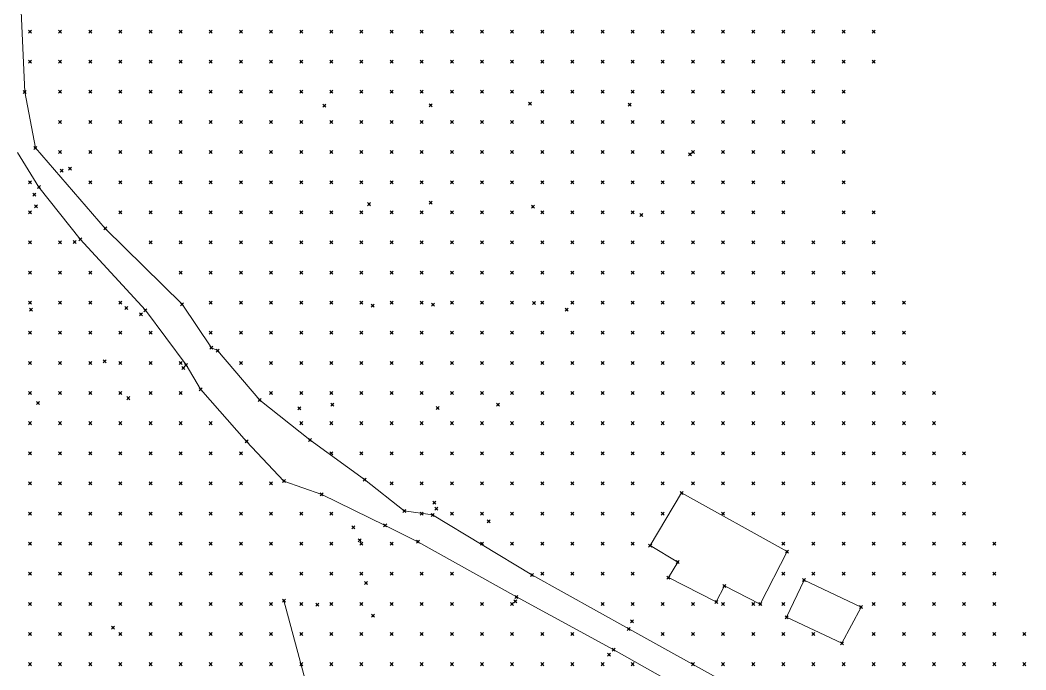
# Model space of a CAD drawing. Header units: metres. Extents: x 441556 to 446409, y 432338 to 461058.
# Drawn here: x 445101.5 to 445201.6, y 435383.9 to 435448.6 of the extents above; entities that cross this region are included whole.
import ezdxf

# ---------------------------------------------------------------- set-up
doc = ezdxf.new("R2010")
doc.units = ezdxf.units.M
doc.header["$MEASUREMENT"] = 0
doc.header["$PDMODE"] = 35
doc.header["$PDSIZE"] = 0.15
for name, color, linetype, lineweight in [('DTM-BRE-RevN_GRP_CONSTRUCTIE', 2, 'Continuous', 0), ('DTM-BRE-RevN_GRP_DRUM DE PIATRA', 2, 'Continuous', 0), ('DTM-BRE-RevN_GRP_TALUZ JOS', 2, 'Continuous', 0), ('DTM-NOK-RevN_LIDAR_co_lidar', 91, 'Continuous', 0), ('DTM-NOK-RevN_RTK', 32, 'Continuous', 0)]:
    doc.layers.add(name, color=color, linetype=linetype, lineweight=lineweight)

msp = doc.modelspace()

# ---------------------------------------------------------------- linework, layer by layer
at = {"layer": 'DTM-BRE-RevN_GRP_CONSTRUCTIE'}
for p, q in [((445167.313, 435401.489, 331.026), (445164.188, 435396.251, 330.331)), ((445177.814, 435395.644, 330.331), (445167.313, 435401.489, 331.026)), ((445164.188, 435396.251, 330.331), (445166.94, 435394.61, 329.896)), ((445175.148, 435390.416, 329.809), (445177.814, 435395.644, 330.331)), ((445166.94, 435394.61, 329.896), (445166.011, 435393.055, 329.635)), ((445166.011, 435393.055, 329.635), (445170.763, 435390.632, 329.635)), ((445170.763, 435390.632, 329.635), (445171.581, 435392.235, 329.983)), ((445171.581, 435392.235, 329.983), (445175.148, 435390.416, 329.809)), ((445177.765, 435389.105, 329.565), (445179.503, 435392.815, 329.565)), ((445179.503, 435392.815, 329.565), (445185.185, 435390.121, 329.956)), ((445185.185, 435390.121, 329.956), (445183.272, 435386.526, 329.565)), ((445183.272, 435386.526, 329.565), (445177.765, 435389.105, 329.565))]:
    msp.add_line(p, q, dxfattribs=at)
at = {"layer": 'DTM-BRE-RevN_GRP_DRUM DE PIATRA'}
for p, q in [((445101.941, 435441.423, 333.517), (445101.538, 435450.144, 333.532)), ((445102.996, 435435.84, 333.386), (445101.941, 435441.423, 333.517)), ((445101.224, 435435.388, 333.332), (445103.343, 435431.942, 333.104)), ((445109.946, 435427.824, 332.792), (445102.996, 435435.84, 333.386)), ((445103.343, 435431.942, 333.104), (445107.459, 435426.753, 332.827)), ((445117.598, 435420.273, 331.986), (445109.946, 435427.824, 332.792)), ((445107.459, 435426.753, 332.827), (445113.948, 435419.679, 332.141)), ((445120.512, 435415.941, 331.457), (445117.598, 435420.273, 331.986)), ((445113.948, 435419.679, 332.141), (445117.986, 435414.228, 331.314)), ((445121.131, 435415.663, 331.352), (445120.512, 435415.941, 331.457)), ((445125.325, 435410.741, 330.771), (445121.131, 435415.663, 331.352)), ((445117.986, 435414.228, 331.314), (445119.435, 435411.813, 331.061)), ((445119.435, 435411.813, 331.061), (445124.019, 435406.626, 330.505)), ((445130.316, 435406.767, 330.248), (445125.325, 435410.741, 330.771)), ((445124.019, 435406.626, 330.505), (445127.733, 435402.672, 330.042)), ((445135.766, 435402.822, 329.927), (445130.316, 435406.767, 330.248)), ((445127.733, 435402.672, 330.042), (445131.499, 435401.335, 329.946)), ((445139.708, 435399.702, 329.636), (445135.766, 435402.822, 329.927)), ((445131.499, 435401.335, 329.946), (445137.81, 435398.249, 329.584)), ((445142.537, 435399.296, 329.608), (445139.708, 435399.702, 329.636)), ((445152.411, 435393.323, 328.993), (445142.537, 435399.296, 329.608)), ((445137.81, 435398.249, 329.584), (445141.071, 435396.63, 329.447)), ((445141.071, 435396.63, 329.447), (445150.869, 435391.129, 328.865)), ((445162.053, 435387.953, 328.69), (445152.411, 435393.323, 328.993)), ((445150.869, 435391.129, 328.865), (445160.559, 435385.873, 328.543)), ((445171.687, 435382.605, 328.433), (445162.053, 435387.953, 328.69)), ((445160.559, 435385.873, 328.543), (445170.466, 435380.295, 328.334))]:
    msp.add_line(p, q, dxfattribs=at)
at = {"layer": 'DTM-BRE-RevN_GRP_TALUZ JOS'}
msp.add_line((445132.21, 435374.052, 327.603), (445127.725, 435390.77, 328.982), dxfattribs=at)
at = {"layer": 'DTM-NOK-RevN_LIDAR_co_lidar'}
for p in [(445102.457, 435447.428, 333.61), (445105.456, 435447.428, 333.974), (445108.456, 435447.428, 334.613), (445111.455, 435447.428, 334.907), (445114.454, 435447.428, 335.189), (445117.454, 435447.428, 335.496), (445120.453, 435447.428, 335.733), (445123.453, 435447.428, 335.906), (445126.452, 435447.428, 336.101), (445129.451, 435447.428, 336.285), (445132.451, 435447.428, 336.568), (445135.45, 435447.428, 336.882), (445138.449, 435447.428, 337.472), (445141.449, 435447.428, 338.23), (445144.448, 435447.428, 339.173), (445147.448, 435447.428, 339.701), (445150.447, 435447.428, 339.625), (445153.446, 435447.428, 339.996), (445156.446, 435447.428, 340.616), (445159.445, 435447.428, 341.359), (445162.445, 435447.428, 342.46), (445165.444, 435447.428, 344.052), (445168.443, 435447.428, 346.644), (445171.443, 435447.428, 349.069), (445174.442, 435447.428, 349.24), (445177.441, 435447.428, 349.617), (445180.441, 435447.428, 350.229), (445183.44, 435447.428, 350.642), (445186.44, 435447.428, 351.281), (445102.457, 435444.429, 333.551), (445105.456, 435444.429, 333.859), (445108.456, 435444.429, 334.378), (445111.455, 435444.429, 334.665), (445114.454, 435444.429, 334.916), (445117.454, 435444.429, 335.163), (445120.453, 435444.429, 335.422), (445123.453, 435444.429, 335.597), (445126.452, 435444.429, 335.878), (445129.451, 435444.429, 336.047), (445132.451, 435444.429, 336.209), (445135.45, 435444.429, 336.405), (445138.449, 435444.429, 336.768), (445141.449, 435444.429, 337.458), (445144.448, 435444.429, 338.11), (445147.448, 435444.429, 338.516), (445150.447, 435444.429, 338.738), (445153.446, 435444.429, 339.063), (445156.446, 435444.429, 339.599), (445159.445, 435444.429, 340.38), (445162.445, 435444.429, 341.504), (445165.444, 435444.429, 342.333), (445168.443, 435444.429, 344.169), (445171.443, 435444.429, 348.063), (445174.442, 435444.429, 348.409), (445177.441, 435444.429, 348.415), (445180.441, 435444.429, 350.133), (445183.44, 435444.429, 350.331), (445186.44, 435444.429, 350.032), (445105.456, 435441.429, 333.838), (445108.456, 435441.429, 334.303), (445111.455, 435441.429, 334.521), (445114.454, 435441.429, 334.746), (445117.454, 435441.429, 334.944), (445120.453, 435441.429, 335.074), (445123.453, 435441.429, 335.328), (445126.452, 435441.429, 335.569), (445129.451, 435441.429, 335.716), (445132.451, 435441.429, 335.808), (445135.45, 435441.429, 335.977), (445138.449, 435441.429, 336.081), (445141.449, 435441.429, 336.479), (445144.448, 435441.429, 337.123), (445147.448, 435441.429, 337.463), (445150.447, 435441.429, 337.536), (445153.446, 435441.429, 337.903), (445156.446, 435441.429, 338.427), (445159.445, 435441.429, 339.296), (445162.445, 435441.429, 340.345), (445165.444, 435441.429, 340.776), (445168.443, 435441.429, 341.45), (445171.443, 435441.429, 345.343), (445174.442, 435441.429, 347.22), (445177.441, 435441.429, 347.271), (445180.441, 435441.429, 348.568), (445183.44, 435441.429, 348.788), (445105.456, 435438.43, 333.645), (445108.456, 435438.43, 334.093), (445111.455, 435438.43, 334.623), (445114.454, 435438.43, 334.623), (445117.454, 435438.43, 334.736), (445120.453, 435438.43, 334.777), (445123.453, 435438.43, 334.956), (445126.452, 435438.43, 335.299), (445129.451, 435438.43, 335.352), (445132.451, 435438.43, 335.428), (445135.45, 435438.43, 335.539), (445138.449, 435438.43, 335.586), (445141.449, 435438.43, 335.593), (445144.448, 435438.43, 335.712), (445147.448, 435438.43, 335.887), (445150.447, 435438.43, 336.263), (445153.446, 435438.43, 336.622), (445156.446, 435438.43, 337.194), (445159.445, 435438.43, 338.222), (445162.445, 435438.43, 339.181), (445165.444, 435438.43, 339.653), (445168.443, 435438.43, 339.987), (445171.443, 435438.43, 343.848), (445174.442, 435438.43, 347.427), (445177.441, 435438.43, 348.414), (445180.441, 435438.43, 348.446), (445183.44, 435438.43, 348.244), (445105.456, 435435.431, 333.393), (445108.456, 435435.431, 333.876), (445111.455, 435435.431, 334.691), (445114.454, 435435.431, 334.445), (445117.454, 435435.431, 334.351), (445120.453, 435435.431, 334.426), (445123.453, 435435.431, 334.628), (445126.452, 435435.431, 334.933), (445129.451, 435435.431, 335.033), (445132.451, 435435.431, 335.06), (445135.45, 435435.431, 335.118), (445138.449, 435435.431, 335.125), (445141.449, 435435.431, 335.105), (445144.448, 435435.431, 335.005), (445147.448, 435435.431, 334.887), (445150.447, 435435.431, 335.044), (445153.446, 435435.431, 335.427), (445156.446, 435435.431, 335.899), (445159.445, 435435.431, 336.605), (445162.445, 435435.431, 337.491), (445165.444, 435435.431, 338.167), (445168.443, 435435.431, 339.741), (445171.443, 435435.431, 343.563), (445174.442, 435435.431, 347.782), (445177.441, 435435.431, 348.899), (445180.441, 435435.431, 349.607), (445183.44, 435435.431, 349.285), (445102.457, 435432.431, 333.12), (445108.456, 435432.431, 333.163), (445111.455, 435432.431, 333.486), (445114.454, 435432.431, 333.995), (445117.454, 435432.431, 334.105), (445120.453, 435432.431, 334.146), (445123.453, 435432.431, 334.396), (445126.452, 435432.431, 334.607), (445129.451, 435432.431, 334.998), (445132.451, 435432.431, 335.138), (445135.45, 435432.431, 334.798), (445138.449, 435432.431, 334.65), (445141.449, 435432.431, 334.623), (445144.448, 435432.431, 334.51), (445147.448, 435432.431, 334.23), (445150.447, 435432.431, 334.165), (445153.446, 435432.431, 334.388), (445156.446, 435432.431, 334.986), (445159.445, 435432.431, 335.564), (445162.445, 435432.431, 336.054), (445165.444, 435432.431, 337.115), (445168.443, 435432.431, 340.152), (445171.443, 435432.431, 346.483), (445174.442, 435432.431, 349.797), (445177.441, 435432.431, 349.743), (445183.44, 435432.431, 349.541), (445102.457, 435429.432, 332.85), (445111.455, 435429.432, 332.925), (445114.454, 435429.432, 333.267), (445117.454, 435429.432, 333.74), (445120.453, 435429.432, 333.722), (445123.453, 435429.432, 333.996), (445126.452, 435429.432, 334.312), (445129.451, 435429.432, 334.651), (445132.451, 435429.432, 334.764), (445135.45, 435429.432, 334.546), (445138.449, 435429.432, 334.291), (445141.449, 435429.432, 334.112), (445144.448, 435429.432, 334.086), (445147.448, 435429.432, 333.937), (445150.447, 435429.432, 333.761), (445153.446, 435429.432, 333.688), (445156.446, 435429.432, 333.971), (445159.445, 435429.432, 334.494), (445162.445, 435429.432, 335.213), (445165.444, 435429.432, 335.784), (445168.443, 435429.432, 338.953), (445171.443, 435429.432, 346.03), (445174.442, 435429.432, 348.185), (445177.441, 435429.432, 350.297), (445183.44, 435429.432, 348.802), (445186.44, 435429.432, 348.749), (445102.457, 435426.432, 332.578), (445105.456, 435426.432, 332.591), (445114.454, 435426.432, 332.828), (445117.454, 435426.432, 333.164), (445120.453, 435426.432, 333.365), (445123.453, 435426.432, 333.521), (445126.452, 435426.432, 333.745), (445129.451, 435426.432, 334.253), (445132.451, 435426.432, 334.447), (445135.45, 435426.432, 334.286), (445138.449, 435426.432, 334.031), (445141.449, 435426.432, 333.6), (445144.448, 435426.432, 333.615), (445147.448, 435426.432, 333.525), (445150.447, 435426.432, 333.46), (445153.446, 435426.432, 333.343), (445156.446, 435426.432, 333.272), (445159.445, 435426.432, 333.486), (445162.445, 435426.432, 333.934), (445165.444, 435426.432, 334.243), (445168.443, 435426.432, 337.367), (445171.443, 435426.432, 343.658), (445174.442, 435426.432, 344.663), (445177.441, 435426.432, 346.659), (445180.441, 435426.432, 348.997), (445183.44, 435426.432, 348.531), (445186.44, 435426.432, 347.479), (445102.457, 435423.433, 332.351), (445105.456, 435423.433, 332.37), (445108.456, 435423.433, 332.322), (445117.454, 435423.433, 332.467), (445120.453, 435423.433, 332.822), (445123.453, 435423.433, 333.114), (445126.452, 435423.433, 333.067), (445129.451, 435423.433, 333.22), (445132.451, 435423.433, 333.58), (445135.45, 435423.433, 333.646), (445138.449, 435423.433, 333.461), (445141.449, 435423.433, 333.232), (445144.448, 435423.433, 333.193), (445147.448, 435423.433, 333.012), (445150.447, 435423.433, 332.957), (445153.446, 435423.433, 332.889), (445156.446, 435423.433, 332.887), (445159.445, 435423.433, 332.949), (445162.445, 435423.433, 333.174), (445165.444, 435423.433, 333.566), (445168.443, 435423.433, 335.659), (445171.443, 435423.433, 339.895), (445174.442, 435423.433, 342.503), (445177.441, 435423.433, 344.778), (445180.441, 435423.433, 344.73), (445183.44, 435423.433, 346.132), (445186.44, 435423.433, 345.15), (445102.457, 435420.434, 332.02), (445105.456, 435420.434, 332.054), (445108.456, 435420.434, 332.027), (445111.455, 435420.434, 332.021), (445120.453, 435420.434, 332.209), (445123.453, 435420.434, 332.678), (445126.452, 435420.434, 332.897), (445129.451, 435420.434, 332.954), (445132.451, 435420.434, 333.11), (445135.45, 435420.434, 332.975), (445138.449, 435420.434, 332.881), (445141.449, 435420.434, 332.888), (445144.448, 435420.434, 332.808), (445147.448, 435420.434, 332.701), (445150.447, 435420.434, 332.591), (445153.446, 435420.434, 332.538), (445156.446, 435420.434, 332.572), (445159.445, 435420.434, 332.628), (445162.445, 435420.434, 332.84), (445165.444, 435420.434, 333.086), (445168.443, 435420.434, 334.114), (445171.443, 435420.434, 335.628), (445174.442, 435420.434, 336.007), (445177.441, 435420.434, 338.525), (445180.441, 435420.434, 339.259), (445183.44, 435420.434, 341.268), (445186.44, 435420.434, 342.502), (445189.439, 435420.434, 343.476), (445102.457, 435417.434, 331.772), (445105.456, 435417.434, 331.856), (445108.456, 435417.434, 331.848), (445111.455, 435417.434, 331.824), (445114.454, 435417.434, 331.716), (445120.453, 435417.434, 331.585), (445123.453, 435417.434, 331.887), (445126.452, 435417.434, 332.443), (445129.451, 435417.434, 332.738), (445132.451, 435417.434, 332.969), (445135.45, 435417.434, 332.857), (445138.449, 435417.434, 332.652), (445141.449, 435417.434, 332.657), (445144.448, 435417.434, 332.423), (445147.448, 435417.434, 332.322), (445150.447, 435417.434, 332.265), (445153.446, 435417.434, 332.134), (445156.446, 435417.434, 332.001), (445159.445, 435417.434, 332.433), (445162.445, 435417.434, 333.165), (445165.444, 435417.434, 333.108), (445168.443, 435417.434, 333.221), (445171.443, 435417.434, 333.534), (445174.442, 435417.434, 333.828), (445177.441, 435417.434, 334.96), (445180.441, 435417.434, 336.187), (445183.44, 435417.434, 337.854), (445186.44, 435417.434, 341.345), (445189.439, 435417.434, 341.781), (445102.457, 435414.435, 331.421), (445105.456, 435414.435, 331.583), (445108.456, 435414.435, 331.704), (445111.455, 435414.435, 331.78), (445114.454, 435414.435, 331.667), (445117.454, 435414.435, 331.324), (445123.453, 435414.435, 331.24), (445126.452, 435414.435, 331.594), (445129.451, 435414.435, 332.092), (445132.451, 435414.435, 332.263), (445135.45, 435414.435, 332.398), (445138.449, 435414.435, 332.377), (445141.449, 435414.435, 332.353), (445144.448, 435414.435, 332.202), (445147.448, 435414.435, 332.003), (445150.447, 435414.435, 331.906), (445153.446, 435414.435, 331.688), (445156.446, 435414.435, 331.87), (445159.445, 435414.435, 332.627), (445162.445, 435414.435, 332.962), (445165.444, 435414.435, 333.131), (445168.443, 435414.435, 332.813), (445171.443, 435414.435, 332.698), (445174.442, 435414.435, 333.228), (445177.441, 435414.435, 333.813), (445180.441, 435414.435, 334.116), (445183.44, 435414.435, 335.902), (445186.44, 435414.435, 338.674), (445189.439, 435414.435, 339.029), (445102.457, 435411.436, 331.066), (445105.456, 435411.436, 331.266), (445108.456, 435411.436, 331.466), (445111.455, 435411.436, 331.598), (445114.454, 435411.436, 331.565), (445117.454, 435411.436, 331.312), (445126.452, 435411.436, 330.942), (445129.451, 435411.436, 331.158), (445132.451, 435411.436, 331.553), (445135.45, 435411.436, 331.735), (445138.449, 435411.436, 331.844), (445141.449, 435411.436, 331.888), (445144.448, 435411.436, 331.863), (445147.448, 435411.436, 331.735), (445150.447, 435411.436, 331.546), (445153.446, 435411.436, 331.372), (445156.446, 435411.436, 331.648), (445159.445, 435411.436, 332.293), (445162.445, 435411.436, 332.505), (445165.444, 435411.436, 332.612), (445168.443, 435411.436, 332.481), (445171.443, 435411.436, 332.516), (445174.442, 435411.436, 332.943), (445177.441, 435411.436, 333.373), (445180.441, 435411.436, 333.537), (445183.44, 435411.436, 335.089), (445186.44, 435411.436, 337.576), (445189.439, 435411.436, 338.543), (445192.438, 435411.436, 339.375), (445102.457, 435408.436, 330.715), (445105.456, 435408.436, 330.991), (445108.456, 435408.436, 331.111), (445111.455, 435408.436, 331.203), (445114.454, 435408.436, 331.308), (445117.454, 435408.436, 331.095), (445120.453, 435408.436, 330.828), (445129.451, 435408.436, 330.512), (445132.451, 435408.436, 330.667), (445135.45, 435408.436, 330.994), (445138.449, 435408.436, 331.155), (445141.449, 435408.436, 331.35), (445144.448, 435408.436, 331.418), (445147.448, 435408.436, 331.421), (445150.447, 435408.436, 331.313), (445153.446, 435408.436, 331.131), (445156.446, 435408.436, 331.352), (445159.445, 435408.436, 331.97), (445162.445, 435408.436, 332.318), (445165.444, 435408.436, 332.272), (445168.443, 435408.436, 332.103), (445171.443, 435408.436, 332.086), (445174.442, 435408.436, 332.49), (445177.441, 435408.436, 332.921), (445180.441, 435408.436, 333.115), (445183.44, 435408.436, 333.551), (445186.44, 435408.436, 335.059), (445189.439, 435408.436, 336.218), (445192.438, 435408.436, 337.026), (445102.457, 435405.437, 330.481), (445105.456, 435405.437, 330.563), (445108.456, 435405.437, 330.921), (445111.455, 435405.437, 331.235), (445114.454, 435405.437, 331.036), (445117.454, 435405.437, 330.717), (445120.453, 435405.437, 330.465), (445123.453, 435405.437, 330.358), (445132.451, 435405.437, 330.192), (445135.45, 435405.437, 330.318), (445138.449, 435405.437, 330.482), (445141.449, 435405.437, 330.629), (445144.448, 435405.437, 330.796), (445147.448, 435405.437, 330.945), (445150.447, 435405.437, 330.943), (445153.446, 435405.437, 330.951), (445156.446, 435405.437, 331.294), (445159.445, 435405.437, 331.768), (445162.445, 435405.437, 331.935), (445165.444, 435405.437, 332.083), (445168.443, 435405.437, 332.082), (445171.443, 435405.437, 332.088), (445174.442, 435405.437, 332.445), (445177.441, 435405.437, 332.6), (445180.441, 435405.437, 332.264), (445183.44, 435405.437, 332.237), (445186.44, 435405.437, 332.73), (445189.439, 435405.437, 333.292), (445192.438, 435405.437, 333.606), (445195.438, 435405.437, 333.39), (445102.457, 435402.437, 330.303), (445105.456, 435402.437, 330.722), (445108.456, 435402.437, 331.026), (445111.455, 435402.437, 331.044), (445114.454, 435402.437, 330.807), (445117.454, 435402.437, 330.402), (445120.453, 435402.437, 330.051), (445123.453, 435402.437, 329.954), (445126.452, 435402.437, 329.94), (445138.449, 435402.437, 329.866), (445141.449, 435402.437, 329.935), (445144.448, 435402.437, 330.189), (445147.448, 435402.437, 330.411), (445150.447, 435402.437, 330.496), (445153.446, 435402.437, 330.666), (445156.446, 435402.437, 330.969), (445159.445, 435402.437, 331.156), (445162.445, 435402.437, 331.219), (445165.444, 435402.437, 331.213), (445168.443, 435402.437, 331.44), (445171.443, 435402.437, 331.681), (445174.442, 435402.437, 332.058), (445177.441, 435402.437, 332.464), (445180.441, 435402.437, 332.25), (445183.44, 435402.437, 331.932), (445186.44, 435402.437, 332.224), (445189.439, 435402.437, 332.588), (445192.438, 435402.437, 332.532), (445195.438, 435402.437, 332.395), (445102.457, 435399.438, 330.981), (445105.456, 435399.438, 330.898), (445108.456, 435399.438, 330.922), (445111.455, 435399.438, 330.956), (445114.454, 435399.438, 330.571), (445117.454, 435399.438, 330.089), (445120.453, 435399.438, 329.768), (445123.453, 435399.438, 329.635), (445126.452, 435399.438, 329.576), (445129.451, 435399.438, 329.548), (445132.451, 435399.438, 329.699), (445141.449, 435399.438, 329.628), (445144.448, 435399.438, 329.618), (445147.448, 435399.438, 329.653), (445150.447, 435399.438, 329.808), (445153.446, 435399.438, 330.163), (445156.446, 435399.438, 330.751), (445159.445, 435399.438, 331.301), (445162.445, 435399.438, 330.991), (445165.444, 435399.438, 330.956), (445171.443, 435399.438, 331.517), (445174.442, 435399.438, 331.537), (445177.441, 435399.438, 331.652), (445180.441, 435399.438, 331.667), (445183.44, 435399.438, 331.71), (445186.44, 435399.438, 332.041), (445189.439, 435399.438, 332.053), (445192.438, 435399.438, 331.916), (445195.438, 435399.438, 331.801), (445102.457, 435396.439, 331.044), (445105.456, 435396.439, 330.89), (445108.456, 435396.439, 331.034), (445111.455, 435396.439, 330.958), (445114.454, 435396.439, 330.275), (445117.454, 435396.439, 329.895), (445120.453, 435396.439, 329.654), (445123.453, 435396.439, 329.476), (445126.452, 435396.439, 329.321), (445129.451, 435396.439, 329.178), (445132.451, 435396.439, 329.462), (445135.45, 435396.439, 329.609), (445138.449, 435396.439, 329.604), (445147.448, 435396.439, 329.252), (445150.447, 435396.439, 329.265), (445153.446, 435396.439, 329.684), (445156.446, 435396.439, 330.478), (445159.445, 435396.439, 330.741), (445162.445, 435396.439, 330.412), (445177.441, 435396.439, 331.235), (445180.441, 435396.439, 331.155), (445183.44, 435396.439, 331.335), (445186.44, 435396.439, 331.482), (445189.439, 435396.439, 331.455), (445192.438, 435396.439, 331.461), (445195.438, 435396.439, 331.434), (445198.437, 435396.439, 331.41), (445102.457, 435393.439, 331.036), (445105.456, 435393.439, 331.074), (445108.456, 435393.439, 331.213), (445111.455, 435393.439, 330.859), (445114.454, 435393.439, 330.027), (445117.454, 435393.439, 329.761), (445120.453, 435393.439, 329.624), (445123.453, 435393.439, 329.428), (445126.452, 435393.439, 329.164), (445129.451, 435393.439, 328.948), (445132.451, 435393.439, 329.179), (445135.45, 435393.439, 329.366), (445138.449, 435393.439, 329.361), (445141.449, 435393.439, 329.222), (445144.448, 435393.439, 329.066), (445153.446, 435393.439, 329.013), (445156.446, 435393.439, 329.255), (445159.445, 435393.439, 329.685), (445162.445, 435393.439, 329.892), (445177.441, 435393.439, 330.566), (445180.441, 435393.439, 330.817), (445183.44, 435393.439, 331.07), (445186.44, 435393.439, 331.076), (445189.439, 435393.439, 330.918), (445192.438, 435393.439, 331.054), (445195.438, 435393.439, 331.102), (445198.437, 435393.439, 331.117), (445102.457, 435390.44, 331.077), (445105.456, 435390.44, 331.164), (445108.456, 435390.44, 331.305), (445111.455, 435390.44, 331.149), (445114.454, 435390.44, 330.614), (445117.454, 435390.44, 330.01), (445120.453, 435390.44, 329.619), (445123.453, 435390.44, 329.452), (445126.452, 435390.44, 329.157), (445129.451, 435390.44, 328.886), (445132.451, 435390.44, 328.869), (445135.45, 435390.44, 329.098), (445138.449, 435390.44, 329.174), (445141.449, 435390.44, 329.032), (445144.448, 435390.44, 329.018), (445147.448, 435390.44, 329.152), (445150.447, 435390.44, 328.993), (445159.445, 435390.44, 328.937), (445162.445, 435390.44, 329.158), (445165.444, 435390.44, 329.522), (445168.443, 435390.44, 329.953), (445171.443, 435390.44, 330.208), (445174.442, 435390.44, 330.269), (445177.441, 435390.44, 330.294), (445186.44, 435390.44, 330.639), (445189.439, 435390.44, 330.643), (445192.438, 435390.44, 330.775), (445195.438, 435390.44, 330.775), (445198.437, 435390.44, 330.878), (445102.457, 435387.44, 331.112), (445105.456, 435387.44, 331.188), (445108.456, 435387.44, 331.38), (445111.455, 435387.44, 331.538), (445114.454, 435387.44, 331.324), (445117.454, 435387.44, 330.534), (445120.453, 435387.44, 329.709), (445123.453, 435387.44, 329.467), (445126.452, 435387.44, 329.29), (445129.451, 435387.44, 328.941), (445132.451, 435387.44, 328.418), (445135.45, 435387.44, 328.59), (445138.449, 435387.44, 328.914), (445141.449, 435387.44, 328.866), (445144.448, 435387.44, 329.092), (445147.448, 435387.44, 329.246), (445150.447, 435387.44, 328.757), (445153.446, 435387.44, 328.487), (445156.446, 435387.44, 328.523), (445165.444, 435387.44, 328.803), (445168.443, 435387.44, 329.108), (445171.443, 435387.44, 329.654), (445174.442, 435387.44, 329.977), (445177.441, 435387.44, 330.105), (445180.441, 435387.44, 330.23), (445186.44, 435387.44, 330.211), (445189.439, 435387.44, 330.381), (445192.438, 435387.44, 330.507), (445195.438, 435387.44, 330.56), (445198.437, 435387.44, 330.862), (445201.436, 435387.44, 331.485), (445102.457, 435384.441, 331.087), (445105.456, 435384.441, 331.123), (445108.456, 435384.441, 331.308), (445111.455, 435384.441, 331.532), (445114.454, 435384.441, 331.543), (445117.454, 435384.441, 331.097), (445120.453, 435384.441, 330.277), (445123.453, 435384.441, 329.557), (445126.452, 435384.441, 329.376), (445129.451, 435384.441, 328.938), (445132.451, 435384.441, 328.064), (445135.45, 435384.441, 328.131), (445138.449, 435384.441, 328.699), (445141.449, 435384.441, 328.813), (445144.448, 435384.441, 329.013), (445147.448, 435384.441, 328.817), (445150.447, 435384.441, 328.424), (445153.446, 435384.441, 328.335), (445156.446, 435384.441, 328.395), (445159.445, 435384.441, 328.426), (445162.445, 435384.441, 328.324), (445168.443, 435384.441, 328.519), (445171.443, 435384.441, 328.846), (445174.442, 435384.441, 329.373), (445177.441, 435384.441, 329.858), (445180.441, 435384.441, 329.83), (445183.44, 435384.441, 329.866), (445186.44, 435384.441, 329.992), (445189.439, 435384.441, 330.176), (445192.438, 435384.441, 330.312), (445195.438, 435384.441, 330.398), (445198.437, 435384.441, 330.734), (445201.436, 435384.441, 331.199)]:
    msp.add_point(p, dxfattribs=at)
at = {"layer": 'DTM-NOK-RevN_RTK'}
for p in [(445101.941, 435441.423, 333.517), (445131.77, 435440.036, 335.465), (445142.346, 435440.098, 336.198), (445152.22, 435440.258, 337.161), (445162.142, 435440.15, 339.697), (445102.996, 435435.84, 333.386), (445168.16, 435435.202, 339.561), (445106.445, 435433.792, 333.82), (445105.619, 435433.584, 333.329), (445103.343, 435431.942, 333.104), (445102.893, 435431.201, 333.244), (445103.059, 435430.038, 332.963), (445136.214, 435430.242, 334.38), (445142.351, 435430.398, 334.263), (445152.511, 435429.986, 333.648), (445163.317, 435429.164, 334.667), (445109.946, 435427.824, 332.792), (445106.891, 435426.471, 332.871), (445107.459, 435426.753, 332.827), (445112.033, 435419.901, 332.477), (445117.598, 435420.273, 331.986), (445136.563, 435420.14, 332.804), (445142.57, 435420.246, 332.797), (445152.637, 435420.404, 332.541), (445102.547, 435419.742, 331.933), (445113.492, 435419.286, 332.388), (445113.948, 435419.679, 332.141), (445155.884, 435419.741, 332.115), (445120.512, 435415.941, 331.457), (445121.131, 435415.663, 331.352), (445109.878, 435414.602, 332.079), (445117.716, 435413.935, 331.745), (445117.986, 435414.228, 331.314), (445119.435, 435411.813, 331.061), (445112.253, 435410.925, 331.613), (445103.261, 435410.452, 331.026), (445125.325, 435410.741, 330.771), (445129.261, 435409.909, 330.864), (445132.545, 435410.281, 331.305), (445143.042, 435409.937, 331.769), (445149.046, 435410.274, 331.323), (445130.316, 435406.767, 330.248), (445124.019, 435406.626, 330.505), (445135.766, 435402.822, 329.927), (445127.733, 435402.672, 330.042), (445131.499, 435401.335, 329.946), (445167.313, 435401.489, 331.026), (445142.699, 435400.523, 329.619), (445142.913, 435399.912, 329.825), (445139.708, 435399.702, 329.636), (445142.537, 435399.296, 329.608), (445134.65, 435398.055, 329.842), (445137.81, 435398.249, 329.584), (445148.119, 435398.667, 329.928), (445135.286, 435396.785, 329.939), (445141.071, 435396.63, 329.447), (445164.188, 435396.251, 330.331), (445177.814, 435395.644, 330.331), (445166.94, 435394.61, 329.896), (445152.411, 435393.323, 328.993), (445166.011, 435393.055, 329.635), (445179.503, 435392.815, 329.565), (445135.913, 435392.516, 329.375), (445171.581, 435392.235, 329.983), (445127.725, 435390.77, 328.982), (445150.869, 435391.129, 328.865), (445131.065, 435390.356, 328.724), (445150.763, 435390.703, 328.877), (445170.763, 435390.632, 329.635), (445175.148, 435390.416, 329.809), (445185.185, 435390.121, 329.956), (445136.594, 435389.256, 329.108), (445177.765, 435389.105, 329.565), (445110.717, 435388.09, 332.02), (445162.053, 435387.953, 328.69), (445162.373, 435388.704, 328.895), (445160.559, 435385.873, 328.543), (445183.272, 435386.526, 329.565), (445160.1, 435385.383, 328.466)]:
    msp.add_point(p, dxfattribs=at)

doc.saveas('drawing.dxf')
